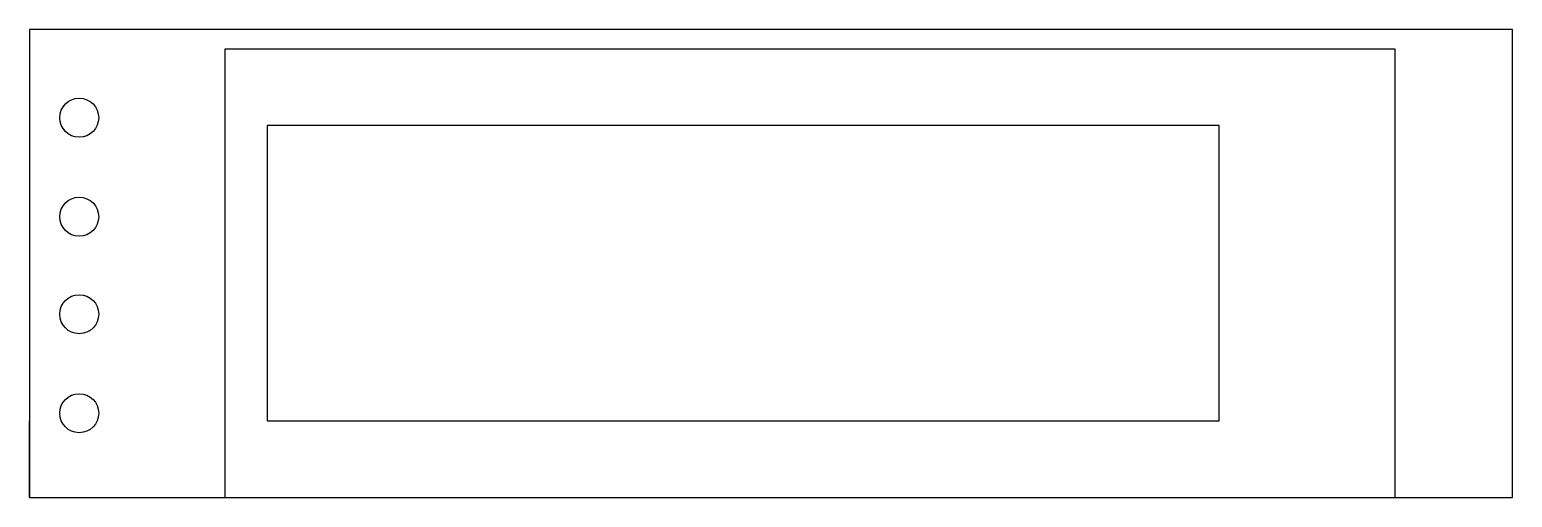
# Model space of a CAD drawing. Header units: millimetres. Extents: x 298.6 to 336.6, y 86.6 to 98.6.
import ezdxf

# ---------------------------------------------------------------- set-up
doc = ezdxf.new("R2010")
doc.units = ezdxf.units.MM
doc.layers.get('0').update_dxf_attribs({"linetype": 'CONTINUOUS'})

msp = doc.modelspace()

# ---------------------------------------------------------------- linework, layer by layer
for q in [(298.556, 88.587), (299.826, 86.627)]:
    msp.add_line((298.556, 86.627), q)
for points in [[(336.556, 98.627), (298.556, 98.627), (298.556, 86.627), (336.556, 86.627)], [(333.556, 98.127), (303.556, 98.127), (303.556, 86.627), (333.556, 86.627)], [(304.646, 88.587), (329.046, 88.587), (329.046, 96.167), (304.646, 96.167)]]:
    msp.add_lwpolyline(points, close=True)
for centre in [(299.826, 96.367), (299.826, 93.827), (299.826, 91.327), (299.826, 88.787)]:
    msp.add_circle(centre, 0.5)

doc.saveas('drawing.dxf')
